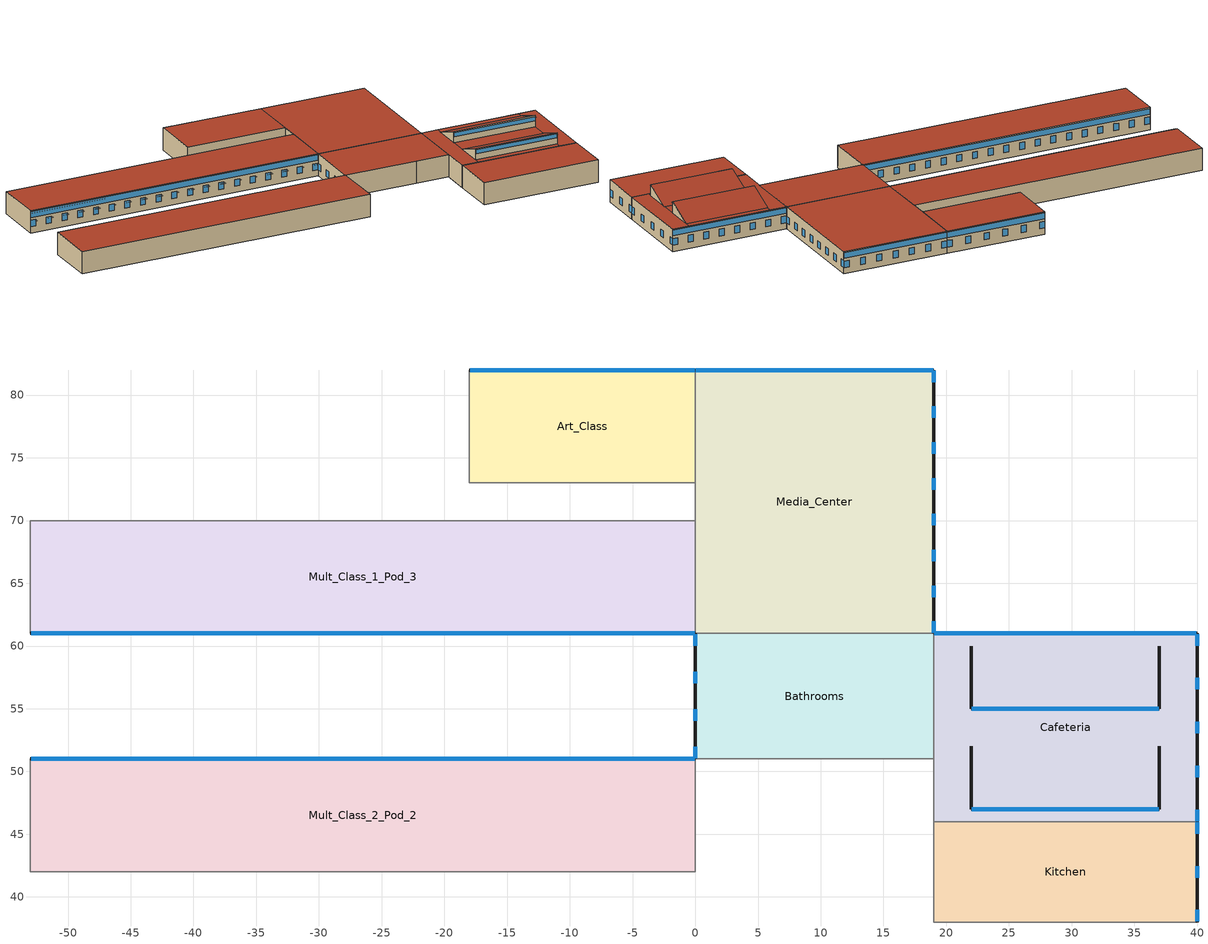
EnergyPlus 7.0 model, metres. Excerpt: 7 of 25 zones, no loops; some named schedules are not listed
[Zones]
Mult_Class_2_Pod_2
 floor ground (Unheated - 8in Slab with Carpet_NR_Ext-slab): -53,51 0,51 0,42 -53,42 z0
 wall outside (Mass_R-5.7 ci_Ext-wall): 0,51 -53,51 z0:4
 wall to Corridor_Pod_2 (Standard_Int-Wall): -53,42 0,42 z0:4
 wall to Main_Corridor (Standard_Int-Wall): 0,42 0,51 z0:4
 wall to Corner_Class_2_Pod_2 (Standard_Int-Wall): -53,51 -53,42 z0:4
 window (std_window_UValue_3.237_SHGC_0.490_VT_0.622): -0.05,51 -0.96,51 / -2.94,51 -3.85,51 / -5.83,51 -6.74,51 / -8.71,51 -9.63,51 / -11.6,51 -12.52,51 / -14.49,51 -15.4,51 / -17.38,51 -18.29,51 / -20.27,51 -21.18,51 / -23.15,51 -24.07,51 / -26.04,51 -26.96,51 / -28.93,51 -29.85,51 / -31.82,51 -32.73,51 / -34.71,51 -35.62,51 / -37.6,51 -38.51,51 / -40.48,51 -41.4,51 / -43.37,51 -44.29,51 / -46.26,51 -47.17,51 / -49.15,51 -50.06,51 / -52.04,51 -52.95,51 z1.1:2.32
 window (daylight_window_UValue_3.237_SHGC_0.490_VT_0.622): -0.05,51 -52.95,51 z2.8:3.8
 roof outside (IEAD_R-20 ci_Roof): -53,42 0,42 0,51 -53,51 z4
Mult_Class_1_Pod_3
 floor ground (Unheated - 8in Slab with Carpet_NR_Ext-slab): -53,70 0,70 0,61 -53,61 z0
 wall outside (Mass_R-5.7 ci_Ext-wall): -53,61 0,61 z0:4
 wall to Media_Center (Standard_Int-Wall): 0,61 0,70 z0:4
 wall to Corridor_Pod_3 (Standard_Int-Wall): 0,70 -53,70 z0:4
 wall to Corner_Class_1_Pod_3 (Standard_Int-Wall): -53,70 -53,61 z0:4
 window (std_window_UValue_3.237_SHGC_0.390_VT_0.495): -52.95,61 -52.04,61 / -50.06,61 -49.15,61 / -47.17,61 -46.26,61 / -44.29,61 -43.37,61 / -41.4,61 -40.48,61 / -38.51,61 -37.6,61 / -35.62,61 -34.71,61 / -32.73,61 -31.82,61 / -29.85,61 -28.93,61 / -26.96,61 -26.04,61 / -24.07,61 -23.15,61 / -21.18,61 -20.27,61 / -18.29,61 -17.38,61 / -15.4,61 -14.49,61 / -12.52,61 -11.6,61 / -9.63,61 -8.71,61 / -6.74,61 -5.83,61 / -3.85,61 -2.94,61 / -0.96,61 -0.05,61 z1.1:2.32
 window (daylight_window_UValue_3.237_SHGC_0.390_VT_0.495): -52.95,61 -0.05,61 z2.8:3.8
 roof outside (IEAD_R-20 ci_Roof): -53,61 0,61 0,70 -53,70 z4
Art_Class
 floor ground (Unheated - 8in Slab with Carpet_NR_Ext-slab): -18,82 0,82 0,73 -18,73 z0
 wall outside (Mass_R-5.7 ci_Ext-wall): 0,82 -18,82 z0:4
 wall to Corridor_Pod_3 (Standard_Int-Wall): -18,73 0,73 z0:4
 wall to Media_Center (Standard_Int-Wall): 0,73 0,82 z0:4
 wall to Mult_Class_2_Pod_3 (Standard_Int-Wall): -18,82 -18,73 z0:4
 window (std_window_UValue_3.237_SHGC_0.490_VT_0.622): -0.05,82 -0.96,82 / -3.45,82 -4.36,82 / -6.84,82 -7.76,82 / -10.24,82 -11.16,82 / -13.64,82 -14.55,82 / -17.04,82 -17.95,82 z1.1:2.32
 window (daylight_window_UValue_3.237_SHGC_0.490_VT_0.622): -0.05,82 -17.95,82 z2.79:3.8
 roof outside (IEAD_R-20 ci_Roof): -18,73 0,73 0,82 -18,82 z4
Bathrooms
 floor ground (Unheated - 8in Slab with Carpet_NR_Ext-slab): 0,61 19,61 19,51 0,51 z0
 wall outside (Mass_R-5.7 ci_Ext-wall): 0,61 0,51 z0:4
 wall to Main_Corridor (Standard_Int-Wall): 0,51 13,51 z0:4
 wall to Mech (Standard_Int-Wall): 13,51 19,51 z0:4
 wall to Cafeteria (Standard_Int-Wall): 19,51 19,61 z0:4
 wall to Media_Center (Standard_Int-Wall): 19,61 0,61 z0:4
 window (std_window_UValue_3.237_SHGC_0.390_VT_0.495_west): 0,60.95 0,60.04 / 0,57.95 0,57.04 / 0,54.96 0,54.05 / 0,51.96 0,51.05 z1.1:2.32
 roof outside (IEAD_R-20 ci_Roof): 0,51 19,51 19,61 0,61 z4
Media_Center
 floor ground (Unheated - 8in Slab with Carpet_NR_Ext-slab): 0,82 19,82 19,61 0,61 z0
 wall outside (Mass_R-5.7 ci_Ext-wall): 19,61 19,82 0,82 z0:4
 wall to Corridor_Pod_3 (Standard_Int-Wall): 0,73 0,70 z0:4
 window (std_window_UValue_3.237_SHGC_0.390_VT_0.495_east): 19,61.05 19,61.96 / 19,63.91 19,64.82 / 19,66.76 19,67.67 / 19,69.62 19,70.53 / 19,72.47 19,73.38 / 19,75.33 19,76.24 / 19,78.18 19,79.09 / 19,81.04 19,81.95 z1.1:2.32
 window (std_window_UValue_3.237_SHGC_0.490_VT_0.622): 18.95,82 18.04,82 / 15.95,82 15.04,82 / 12.95,82 12.04,82 / 9.96,82 9.04,82 / 6.96,82 6.05,82 / 3.96,82 3.05,82 / 0.96,82 0.05,82 z1.1:2.32
 window (daylight_window_UValue_3.237_SHGC_0.490_VT_0.622): 18.95,82 0.05,82 z2.79:3.8
 roof outside (IEAD_R-20 ci_Roof): 0,61 19,61 19,82 0,82 z4
Kitchen
 floor ground (Unheated - 8in Slab with Carpet_NR_Ext-slab): 19,46 40,46 40,38 19,38 z0
 wall outside (Mass_R-5.7 ci_Ext-wall): 40,38 40,46 z0:4
 wall to Gym (Standard_Int-Wall): 19,38 40,38 z0:4
 wall to Cafeteria (Standard_Int-Wall): 40,46 19,46 z0:4
 wall to Mech (Standard_Int-Wall): 19,46 19,38 z0:4
 window (std_window_UValue_3.237_SHGC_0.390_VT_0.495_east): 40,38.05 40,38.96 / 40,41.54 40,42.46 / 40,45.04 40,45.95 z1.1:2.32
 roof outside (IEAD_R-20 ci_Roof): 19,38 40,38 40,46 19,46 z4
Cafeteria
 floor ground (Unheated - 8in Slab with Carpet_NR_Ext-slab): 19,61 40,61 40,46 19,46 z0
 wall outside (Mass_R-5.7 ci_Ext-wall): 40,46 40,61 19,61 z0:4; 22,47 37,47 / 22,55 37,55 z4:6; 37,47,6 37,47,4 37,52,4; 22,52,4 22,47,4 22,47,6; 37,55,6 37,55,4 37,60,4; 22,60,4 22,55,4 22,55,6
 wall to Mech (Standard_Int-Wall): 19,51 19,46 z0:4
 window (std_window_UValue_3.237_SHGC_0.390_VT_0.495_east): 40,46.05 40,46.96 / 40,49.55 40,50.46 / 40,53.04 40,53.96 / 40,56.54 40,57.45 / 40,60.04 40,60.95 z1.1:2.32
 window (std_window_UValue_3.237_SHGC_0.490_VT_0.622): 39.95,61 39.04,61 / 37.09,61 36.18,61 / 34.24,61 33.33,61 / 31.38,61 30.47,61 / 28.53,61 27.62,61 / 25.67,61 24.76,61 / 22.82,61 21.91,61 / 19.96,61 19.05,61 z1.1:2.32
 window (daylight_window_UValue_3.237_SHGC_0.490_VT_0.622): 39.95,61 19.05,61 z2.8:3.8
 window (std_window_UValue_3.237_SHGC_0.390_VT_0.495): 22.05,47 36.95,47 / 22.05,55 36.95,55 z5.1:5.8
 roof outside (IEAD_R-20 ci_Roof): 37,61 37,46 40,46 40,61 z4; 19,61 19,46 22,46 22,61 z4; 22,47 22,46 37,46 37,47 z4; 22,55 22,52 37,52 37,55 z4; 22,61 22,60 37,60 37,61 z4; 37,47,6 37,52,4 22,52,4 22,47,6; 37,55,6 37,60,4 22,60,4 22,55,6
shading: -52.95,60.39 -52.95,61 -52.04,61 -52.04,60.39 z2.32; -50.06,60.39 -50.06,61 -49.15,61 -49.15,60.39 z2.32; -47.17,60.39 -47.17,61 -46.26,61 -46.26,60.39 z2.32; -44.29,60.39 -44.29,61 -43.37,61 -43.37,60.39 z2.32; -41.4,60.39 -41.4,61 -40.48,61 -40.48,60.39 z2.32; -38.51,60.39 -38.51,61 -37.6,61 -37.6,60.39 z2.32; -35.62,60.39 -35.62,61 -34.71,61 -34.71,60.39 z2.32; -32.73,60.39 -32.73,61 -31.82,61 -31.82,60.39 z2.32; -29.85,60.39 -29.85,61 -28.93,61 -28.93,60.39 z2.32; -26.96,60.39 -26.96,61 -26.04,61 -26.04,60.39 z2.32; -24.07,60.39 -24.07,61 -23.15,61 -23.15,60.39 z2.32; -21.18,60.39 -21.18,61 -20.27,61 -20.27,60.39 z2.32; -18.29,60.39 -18.29,61 -17.38,61 -17.38,60.39 z2.32; -15.4,60.39 -15.4,61 -14.49,61 -14.49,60.39 z2.32; -12.52,60.39 -12.52,61 -11.6,61 -11.6,60.39 z2.32; -9.63,60.39 -9.63,61 -8.71,61 -8.71,60.39 z2.32; -6.74,60.39 -6.74,61 -5.83,61 -5.83,60.39 z2.32; -3.85,60.39 -3.85,61 -2.94,61 -2.94,60.39 z2.32; -0.96,60.39 -0.96,61 -0.05,61 -0.05,60.39 z2.32; -52.95,60.5 -52.95,61 -0.05,61 -0.05,60.5 z3.8; 22.05,46.65 22.05,47 36.95,47 36.95,46.65 z5.8; 22.05,54.65 22.05,55 36.95,55 36.95,54.65 z5.8
[Building]
Primary School Low-Energy Fan Coil: North Axis=0; Terrain=City; Loads Convergence Tolerance Value=0.04; Temperature Convergence Tolerance Value=0.2; Solar Distribution=FullExterior; Maximum Number of Warmup Days=25; Minimum Number of Warmup Days=6
[Site:Location]
USA FL-MIAMI: Latitude {deg}=25.78; Longitude {deg}=-80.27; Time Zone {hr}=-5; Elevation {m}=2
[Site:GroundTemperature:BuildingSurface]
22.509, 22.645, 22.781, 22.956, 23.052, 23.08, 23.116, 23.108, 23.133, 23.139, 23.077, 22.913
[Site:WaterMainsTemperature]
Calculation Method=CORRELATION; Annual Average Outdoor Air Temperature {C}=24.31; Maximum Difference In Monthly Average Outdoor Air Temperatures {deltaC}=8
[SizingPeriod:DesignDay] Barometric Pressure {Pa}=101301; Rain {0-no,1-yes}=0; Snow on ground {0-no,1-yes}=0; Day of Month=21; Daylight Savings Time Indicator=0; Humidity Indicating Type=WetBulb
Name | Maximum Dry-Bulb Temperature {C} | Daily Temp Range {C} | Humidity Indicating Conditions at Maximum Dry-Bulb | Wind Speed {m/s} design conditions vs. traditional 6.71 m/s (15 mph) | Wind Direction {Degrees; N=0, S=180} | Clearness {0.0 to 1.1} | Month | Day Type | Wind Speed {m/s} design conditions vs. traditional 3.35 m/s (7mph)
MIAMI Ann Htg 99.6% Condns DB | 8 | 0 | 8 | 4.4 | 340 | 0 | 1 | WinterDesignDay
MIAMI Ann Clg .4% Condns DB=>MWB | 33.1 | 6.7 | 25.3 |  | 140 | 1 | 7 | SummerDesignDay | 4.7
MIAMI Ann Clg .4% Condns WB=>MDB | 30.5 | 6.7 | 26.7 |  | 140 | 1 | 7 | SummerDesignDay | 4.7
[WindowMaterial:SimpleGlazingSystem] U-Factor=1.931
Name | Solar Heat Gain Coefficient | Visible Transmittance
SOUTH; EAST; WEST | 0.25 | 0.25
NORTH | 0.62 | 0.62
[Material] Thermal Absorptance=0.9
Name | Roughness | Thickness | Conductivity | Density | Specific Heat | Solar Absorptance | Visible Absorptance | Thickness {m} | Conductivity {W/m-K} | Density {kg/m3} | Specific Heat {J/kg-K}
Roof Membrane | VeryRough | 0.0095 | 0.16 | 1121.29 | 1460 | 0.7 | 0.7
Roof Insulation [14] | MediumRough | 0.1673 | 0.049 | 265 | 836.8 | 0.7 | 0.7
Metal Decking | MediumSmooth | 0.0015 | 45.006 | 7680 | 418.4 | 0.7 | 0.3
GP01 1/2 GYPSUM | Smooth | 0.0127 | 0.16 | 800 | 1090 | 0.7 | 0.5
1IN Stucco | Smooth | 0.0253 | 0.6918 | 1858 | 837 | 0.92 | 0.92
8IN Concrete HW | MediumRough | 0.2033 | 1.7296 | 2243 | 837 | 0.65 | 0.65
Wall Insulation [58] | MediumRough | 0.0339 | 0.0432 | 91 | 837 | 0.5 | 0.5
1/2IN Gypsum | Smooth | 0.0127 | 0.16 | 784.9 | 830 | 0.92 | 0.92
MAT-CC05 8 HW CONCRETE | Rough | 0.2032 | 1.311 | 2240 | 836.8 | 0.7 | 0.7
Std Wood 6inch | MediumSmooth |  |  |  |  | 0.7 | 0.7 | 0.15 | 0.12 | 540 | 1210
[Material:NoMass]
CP02 CARPET PAD: Roughness=VeryRough; Thermal Resistance {(m2-K)/W}=0.2165; Thermal Absorptance=0.9; Solar Absorptance=0.7; Visible Absorptance=0.8
[Construction]
std_window_UValue_3.237_SHGC_0.390_VT_0.495; daylight_window_UValue_3.237_SHGC_0.390_VT_0.495: SOUTH
std_window_UValue_3.237_SHGC_0.390_VT_0.495_east: EAST
std_window_UValue_3.237_SHGC_0.490_VT_0.622; daylight_window_UValue_3.237_SHGC_0.490_VT_0.622: NORTH
std_window_UValue_3.237_SHGC_0.390_VT_0.495_west: WEST
IEAD_R-20 ci_Roof: Roof Membrane, Roof Insulation [14], Metal Decking
Standard_Int-Wall: GP01 1/2 GYPSUM, GP01 1/2 GYPSUM
Mass_R-5.7 ci_Ext-wall: 1IN Stucco, 8IN Concrete HW, Wall Insulation [58], 1/2IN Gypsum
Unheated - 8in Slab with Carpet_NR_Ext-slab: MAT-CC05 8 HW CONCRETE, CP02 CARPET PAD
InteriorFurnishings: Std Wood 6inch
[Zone] Type=1; Multiplier=1; Floor Area {m2}=AutoCalculate; Part of Total Floor Area=Yes
Name | Ceiling Height {m} | Volume {m3}
Mult_Class_2_Pod_2; Mult_Class_1_Pod_3 | 4 | 1908
Art_Class | 4 | 648
Bathrooms | 4 | 760
Media_Center | 4 | 1596
Kitchen | 4 | 672
Cafeteria | 4.5 | 1410
[InternalMass] Construction=InteriorFurnishings
Name | Zone | Surface Area
Mult_Class_2_Pod_2 Internal Mass | Mult_Class_2_Pod_2 | 954
Mult_Class_1_Pod_3 Internal Mass | Mult_Class_1_Pod_3 | 954
Art_Class Internal Mass | Art_Class | 324
Bathrooms Internal Mass | Bathrooms | 380
Media_Center Internal Mass | Media_Center | 798
Kitchen Internal Mass | Kitchen | 336
Cafeteria Internal Mass | Cafeteria | 630
[ZoneInfiltration:DesignFlowRate] Schedule=INFIL_SCH; Design Volume Flow Rate Calculation Method=Flow/ExteriorWallArea; Flow per Exterior Surface Area {m3/s/m2}=0.000302; Constant Term Coefficient=1; Temperature Term Coefficient=0; Velocity Term Coefficient=0; Velocity Squared Term Coefficient=0
Name | Zone
Mult_Class_2_Pod_2_Infiltration | Mult_Class_2_Pod_2
Mult_Class_1_Pod_3_Infiltration | Mult_Class_1_Pod_3
Art_Class_Infiltration | Art_Class
Bathrooms_Infiltration | Bathrooms
Media_Center_Infiltration | Media_Center
Kitchen_Infiltration | Kitchen
Cafeteria_Infiltration | Cafeteria
[People] Number of People Calculation Method=People; Fraction Radiant=0.3; User Specified Sensible Fraction=AUTOCALCULATE; Activity Level Schedule=ACTIVITY_SCH; Carbon Dioxide Generation Rate {m3/s-W}=3.82E-8; Enable ASHRAE 55 Comfort Warnings=No; MRT Calculation=ZoneAveraged; Work Efficiency Schedule=WORK_EFF_SCH; Clothing Schedule=CLOTHING_SCH; Air Velocity Schedule=AIR_VELO_SCH; Thermal Comfort Report=FANGER
Name | Zone | Schedule | Number of People
Mult_Class_2_Pod_2 People | Mult_Class_2_Pod_2 | Bldg_Occ_Sch | 166.95
Mult_Class_1_Pod_3 People | Mult_Class_1_Pod_3 | Bldg_Occ_Sch | 166.95
Art_Class People | Art_Class | Bldg_Occ_Sch | 32.4
Media_Center People | Media_Center | Lib_Occ_Sch | 99.75
Cafeteria People | Cafeteria | Cafe_Occ_Sch | 315
[Lights] Design Level Calculation Method=LightingLevel; Return Air Fraction=0; Fraction Radiant=0.37; Fraction Visible=0.2; Fraction Replaceable=1; Return Air Fraction is Calculated from Plenum Temperature=No
Name | Zone | Schedule | Design Level {W}
Mult_Class_2_Pod_2_Lights | Mult_Class_2_Pod_2 | Mult_Class_2_Pod_2_North_Class | 4106.97
Mult_Class_1_Pod_3_Lights | Mult_Class_1_Pod_3 | Mult_Class_1_Pod_3_South_Class | 4106.97
Art_Class_Lights | Art_Class | Art_Class_North_Class | 1394.82
Bathrooms_Lights | Bathrooms | Bldg_Light_Sch | 1022.2
Media_Center_Lights | Media_Center | Bldg_Light_Sch | 3435.39
Kitchen_Lights | Kitchen | Bldg_Light_Sch | 1446.48
Cafeteria_Lights | Cafeteria | Cafeteria_Cafe | 2371.95
[ElectricEquipment] Design Level Calculation Method=EquipmentLevel
Name | Zone | Schedule | Design Level {W} | Fraction Latent | Fraction Radiant | Fraction Lost
Mult_Class_2_Pod_2_PlugMisc_Equip | Mult_Class_2_Pod_2 | Bldg_Equip_Sch | 4312.08 | 0 | 0.5 | 0
Mult_Class_1_Pod_3_PlugMisc_Equip | Mult_Class_1_Pod_3 | Bldg_Equip_Sch | 4312.08 | 0 | 0.5 | 0
Art_Class_PlugMisc_Equip | Art_Class | Art_Class_Kiln_Sch | 6591.78 | 0 | 0.5 | 0
Media_Center_PlugMisc_Equip | Media_Center | Bldg_Equip_Sch | 1288.77 | 0 | 0.5 | 0
Kitchen_PlugMisc_Equip | Kitchen | Kit_Elec_Equip_Sch | 25678.8 | 0.25 | 0.3 | 0.2
Cafeteria_PlugMisc_Equip | Cafeteria | Bldg_Equip_Sch | 1017.45 | 0 | 0.5 | 0
[GasEquipment]
Kitchen_GasMisc_Equip: Zone=Kitchen; Schedule=Kit_Gas_Equip_Sch; Design Level Calculation Method=EquipmentLevel; Design Level {W}=28114.8; Fraction Latent=0.1; Fraction Radiant=0.2; Fraction Lost=0.7; Carbon Dioxide Generation Rate {m3/s-W}=3.96E-8
[Exterior:Lights]
Exterior Facade Lighting: Schedule=Ext_Light_Sch; Design Level=2218.8; Control Option=AstronomicalClock
[Schedule:Compact]
Bldg_Light_Sch: Fraction, Through: 6/30, For: Weekdays, Until: 06:00, 0.2, Until: 07:00, 0.4, Until: 16:00, 0.9, Until: 19:00, 0.7, Until: 21:00, 0.5, Until: 24:00, 0.2, For: SummerDesignDay, Until: 24:00, 1, For: WinterDesignDay, Until: 24:00, 0, For: AllOtherDays, Until: 24:00, 0.2, Through: 9/1, For: Weekdays, Until: 08:00, 0.2, Until: 14:00, 0.5, Until: 24:00, 0.2, For: SummerDesignDay, Until: 24:00, 1, For: WinterDesignDay, Until: 24:00, 0, For: AllOtherDays, Until: 24:00, 0.2, Through: 12/31, For: Weekdays, Until: 06:00, 0.2, Until: 07:00, 0.4, Until: 16:00, 0.9, Until: 19:00, 0.7, Until: 21:00, 0.5, Until: 24:00, 0.2, For: SummerDesignDay, Until: 24:00, 1, For: WinterDesignDay, Until: 24:00, 0, For: AllOtherDays, Until: 24:00, 0.2
Bldg_Occ_Sch: Fraction, Through: 6/30, For: Weekdays, Until: 08:00, 0, Until: 11:00, 0.3, Until: 13:00, 0.2, Until: 15:00, 0.3, Until: 17:00, 0.05, Until: 24:00, 0, For: SummerDesignDay, Until: 24:00, 1, For: AllOtherDays, Until: 24:00, 0, Through: 9/1, For: Weekdays, Until: 09:00, 0, Until: 13:00, 0.05, Until: 24:00, 0, For: SummerDesignDay, Until: 24:00, 1, For: AllOtherDays, Until: 24:00, 0, Through: 12/31, For: Weekdays, Until: 08:00, 0, Until: 11:00, 0.3, Until: 13:00, 0.2, Until: 15:00, 0.3, Until: 17:00, 0.05, Until: 24:00, 0, For: SummerDesignDay, Until: 24:00, 1, For: AllOtherDays, Until: 24:00, 0
Cafe_Occ_Sch: Fraction, Through: 6/30, For: Weekdays, Until: 07:00, 0, Until: 08:00, 0.15, Until: 11:00, 0.05, Until: 13:00, 0.7, Until: 15:00, 0.05, Until: 18:00, 0.15, Until: 24:00, 0, For: SummerDesignDay, Until: 24:00, 1, For: AllOtherDays, Until: 24:00, 0, Through: 9/1, For: AllDays, Until: 24:00, 0, Through: 12/31, For: Weekdays, Until: 07:00, 0, Until: 08:00, 0.15, Until: 11:00, 0.05, Until: 13:00, 0.7, Until: 15:00, 0.05, Until: 18:00, 0.15, Until: 24:00, 0, For: SummerDesignDay, Until: 24:00, 1, For: AllOtherDays, Until: 24:00, 0
Lib_Occ_Sch: Fraction, Through: 6/30, For: Weekdays, Until: 08:00, 0, Until: 09:00, 0.3, Until: 11:00, 0.6, Until: 13:00, 0.3, Until: 15:00, 0.6, Until: 17:00, 0.3, Until: 24:00, 0, For: SummerDesignDay, Until: 24:00, 1, For: AllOtherDays, Until: 24:00, 0, Through: 9/1, For: AllDays, Until: 24:00, 0, Through: 12/31, For: Weekdays, Until: 08:00, 0, Until: 09:00, 0.3, Until: 11:00, 0.6, Until: 13:00, 0.3, Until: 15:00, 0.6, Until: 17:00, 0.3, Until: 24:00, 0, For: SummerDesignDay, Until: 24:00, 1, For: AllOtherDays, Until: 24:00, 0
Infil_Sch: Fraction, Through: 6/30, For: WinterDesignDay SummerDesignDay, Until: 24:00, 1, For: Weekdays, Until: 06:00, 0.5, Until: 18:00, 1, Until: 24:00, 0.5, For: AllOtherDays, Until: 24:00, 0.5, Through: 9/1, For: WinterDesignDay SummerDesignDay, Until: 24:00, 1, For: Weekdays, Until: 08:00, 0.5, Until: 13:00, 1, Until: 24:00, 0.5, For: AllOtherDays, Until: 24:00, 0.5, Through: 12/31, For: WinterDesignDay SummerDesignDay, Until: 24:00, 1, For: Weekdays, Until: 06:00, 0.5, Until: 18:00, 1, Until: 24:00, 0.5, For: AllOtherDays, Until: 24:00, 0.5
Work_Eff_Sch: Fraction, Through: 12/31, For: AllDays, Until: 24:00, 0
Air_Velo_Sch: Any Number, Through: 12/31, For: AllDays, Until: 24:00, 0.2
Clothing_Sch: Any Number, Through: 04/30, For: AllDays, Until: 24:00, 1.1, Through: 09/30, For: AllDays, Until: 24:00, 0.6, Through: 12/31, For: AllDays, Until: 24:00, 1.1
Activity_Sch: Any Number, Through: 12/31, For: AllDays, Until: 24:00, 120
Bldg_Equip_Sch: Fraction, Through: 6/30, For: Weekdays SummerDesignDay, Until: 08:00, 0.15, Until: 15:00, 0.6, Until: 24:00, 0.15, For: WinterDesignDay, Until: 24:00, 0, For: AllOtherDays, Until: 24:00, 0.15, Through: 9/1, For: Weekdays SummerDesignDay, Until: 09:00, 0.15, Until: 13:00, 0.6, Until: 24:00, 0.15, For: WinterDesignDay, Until: 24:00, 0, For: AllOtherDays, Until: 24:00, 0.15, Through: 12/31, For: Weekdays SummerDesignDay, Until: 08:00, 0.15, Until: 15:00, 0.6, Until: 24:00, 0.15, For: WinterDesignDay, Until: 24:00, 0, For: AllOtherDays, Until: 24:00, 0.15
Kit_Elec_Equip_Sch: Fraction, Through: 6/30, For: Weekdays SummerDesignDay, Until: 05:00, 0.29, Until: 06:00, 0.35, Until: 07:00, 0.45, Until: 08:00, 0.85, Until: 09:00, 0.78, Until: 10:00, 0.55, Until: 11:00, 0.7, Until: 12:00, 0.89, Until: 13:00, 1, Until: 14:00, 0.45, Until: 15:00, 0.36, Until: 24:00, 0.29, For: WinterDesignDay, Until: 24:00, 0, For: AllOtherDays, Until: 24:00, 0.29, Through: 9/1, For: WinterDesignDay, Until: 24:00, 0, For: AllOtherDays, Until: 24:00, 0.29, Through: 12/31, For: Weekdays SummerDesignDay, Until: 05:00, 0.29, Until: 06:00, 0.35, Until: 07:00, 0.45, Until: 08:00, 0.85, Until: 09:00, 0.78, Until: 10:00, 0.55, Until: 11:00, 0.7, Until: 12:00, 0.89, Until: 13:00, 1, Until: 14:00, 0.45, Until: 15:00, 0.36, Until: 24:00, 0.29, For: WinterDesignDay, Until: 24:00, 0, For: AllOtherDays, Until: 24:00, 0.29
[Schedule:File] Number of Hours of Data=8760; Column Separator=Comma
Name | File | Column Number | Rows to Skip at Top
Mult_Class_2_Pod_2_North_Class; Art_Class_North_Class | North_Class.csv | 6 | 2
Mult_Class_1_Pod_3_South_Class | South_Class.csv | 6 | 2
Art_Class_Kiln_Sch | Kiln_Sch.csv | 5 | 1
Cafeteria_Cafe | Cafe.csv | 6 | 2
